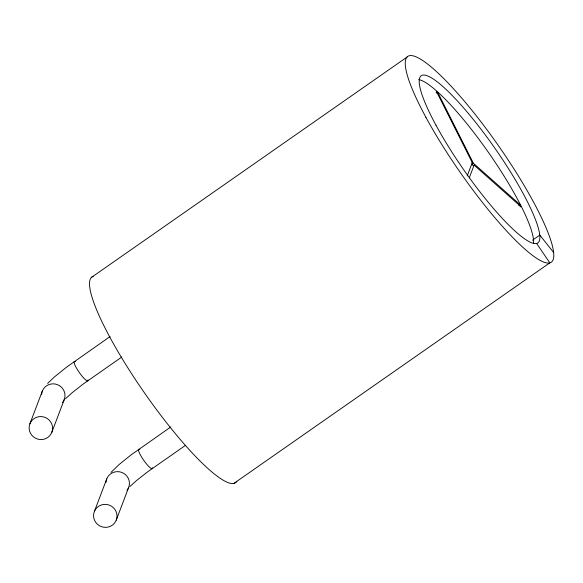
<?xml version="1.0" encoding="UTF-8"?>
<svg xmlns="http://www.w3.org/2000/svg" width="583" height="583" viewBox="0 0 583 583"><rect width="100%" height="100%" fill="white"/><g stroke="black" fill="none" stroke-linecap="round" stroke-linejoin="round"><path stroke-width="0.87" d="M29.893 423.805L42.326 391.084M51.821 432.316A11.762 11.463 20.8 0 0 38.974 416.677A11.762 11.463 20.8 0 0 31.781 435.188A11.762 11.463 20.8 0 0 51.821 432.316L64.247 399.595M94.329 511.612L106.755 478.891M116.25 520.116A11.762 11.463 20.8 0 0 103.402 504.484A11.762 11.463 20.8 0 0 96.21 522.987A11.762 11.463 20.8 0 0 116.25 520.116L128.683 487.395M467.245 175.818L472.259 162.613L436.667 91.903A1.567 0.94 -26.7 0 0 436.099 92.493M469.286 177.8L474.103 165.12A1.647 1.56 -69.2 0 1 472.004 164.588A1.64 1.399 -16.9 0 1 471.793 164.304M471.975 164.61L472.011 164.53A3.243 0.401 -36.3 0 1 472.215 164.282L473.411 163.269L519.686 204.334L520.808 206.571A1.567 1.217 -48.4 0 1 520.029 206.87M111.018 472.398L118.99 464.636L130.898 455.031L170.797 426.96M47.646 383.395L54.554 376.829L66.469 367.232L110.078 336.559M65.515 398.728L72.197 392.665L83.019 384.175L121.832 356.993M129.943 486.528L136.626 480.465L147.448 471.982L185.518 445.317M91.327 277.493L407.109 57.025M532.49 240.203L539.8 235.095L553.704 252.585M234.031 483.314L549.805 262.853L536.63 243.439M436.667 91.903L438.146 93.214L473.411 163.269M474.103 165.12L520.808 206.571M106.011 482.345A11.762 11.463 20.8 0 1 121.818 472.441A11.762 11.463 20.8 0 1 126.963 490.369M152.425 467.763A11.762 2.186 55.1 0 1 143.535 460.009A11.762 2.186 55.1 0 1 139.76 449.478M41.582 394.545A11.762 11.463 20.8 0 1 57.382 384.634A11.762 11.463 20.8 0 1 62.527 402.561M87.989 379.963A11.762 2.186 55.1 0 1 79.099 372.209A11.762 2.186 55.1 0 1 75.331 361.671M471.968 162.854A1.64 1.399 -16.9 0 1 472.237 162.584M438.146 93.214A1.567 0.94 -26.7 0 1 436.893 93.659M518.885 205.573A1.567 1.217 -48.4 0 1 519.686 204.334M418.762 79.601A101.908 18.948 55.1 0 1 487.876 151.602A101.908 18.948 55.1 0 1 533.547 243.016M236.829 481.303A125.425 23.32 55.1 0 1 145.356 394.144A125.425 23.32 55.1 0 1 93.178 276.349M425.933 117.351A125.425 23.32 55.1 0 0 550.906 262.43A125.425 23.32 55.1 0 0 461.809 98.177A125.425 23.32 55.1 0 0 425.933 117.351M435.989 125.214A101.908 18.948 55.1 0 0 537.526 243.096A101.908 18.948 55.1 0 0 465.132 109.64A101.908 18.948 55.1 0 0 435.989 125.214"/></g></svg>
